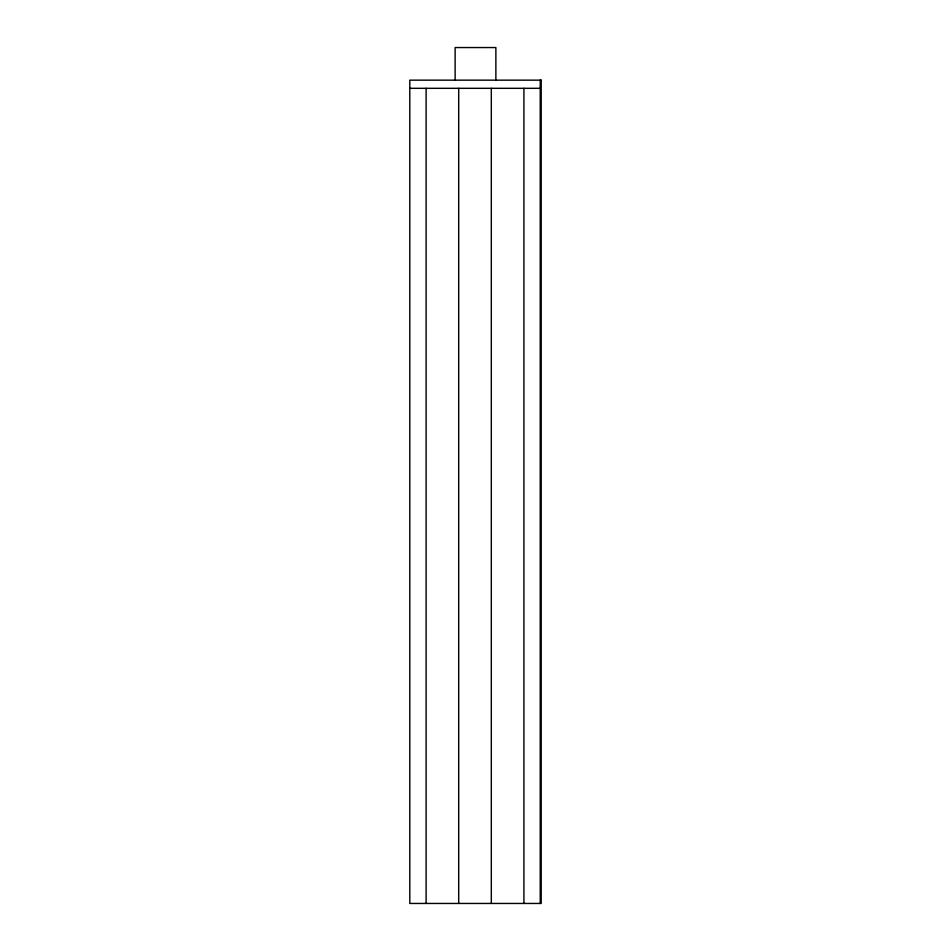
<?xml version="1.0" encoding="UTF-8"?>
<svg xmlns="http://www.w3.org/2000/svg" width="951" height="951" viewBox="0 0 951 951"><rect width="100%" height="100%" fill="white"/><g stroke="black" fill="none" stroke-linecap="round" stroke-linejoin="round"><path stroke-width="1.43" d="M409.798 88.312L540.227 88.312M540.227 80.157L540.227 903.45M523.918 88.312L523.918 903.45M495.875 80.157L495.875 47.55L455.125 47.55L455.125 80.157M491.31 88.312L491.31 903.45M458.703 88.312L458.703 903.45M426.107 88.312L426.107 903.45M541.202 80.157L409.798 80.157L409.798 903.45L541.202 903.45L541.202 80.157"/></g></svg>
